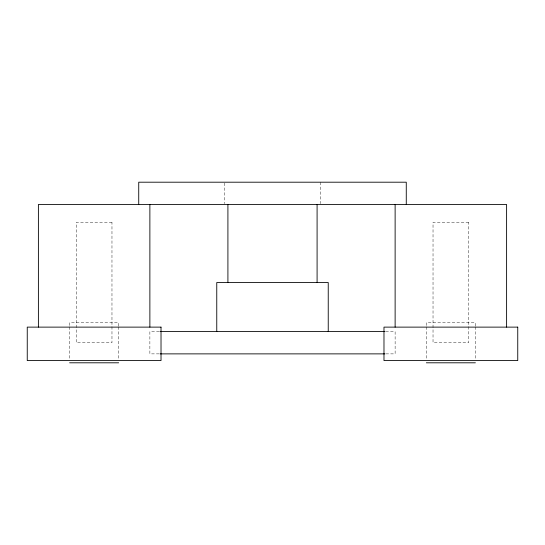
<?xml version="1.0" encoding="UTF-8"?>
<svg xmlns="http://www.w3.org/2000/svg" width="545" height="545" viewBox="0 0 545 545"><rect width="100%" height="100%" fill="white"/><g stroke="black" fill="none" stroke-linecap="round" stroke-linejoin="round"><path stroke-width="0.41" stroke-dasharray="2.73 2.04" d="M159.242 331.585L149.875 331.585L149.875 353.875L159.242 353.875M385.758 331.585L395.125 331.585L395.125 353.875L385.758 353.875M475.39 326.012L475.39 322.667L426.34 322.667L426.34 326.012M475.39 326.843L475.39 359.455M426.34 326.843L426.34 359.455M320.433 182.2L320.433 203.673M224.567 183.031L224.567 203.673M118.66 326.012L118.66 322.667L69.61 322.667L69.61 326.012M118.66 326.843L118.66 359.455M69.61 326.843L69.61 359.455M111.97 222.333L76.3 222.333L76.3 342.73L111.97 342.73L111.97 222.333M468.7 222.333L433.03 222.333L433.03 342.73L468.7 342.73L468.7 222.333"/><path stroke-width="0.82" d="M160.094 331.585L384.906 331.585M160.094 353.875L384.906 353.875M69.61 362.8L118.66 362.8M426.34 362.8L475.39 362.8M506.605 327.123L506.605 204.498L38.395 204.498L38.395 327.123M406.27 204.498L406.27 182.2L138.73 182.2L138.73 204.498M395.125 204.498L395.125 327.123M328.24 331.585L328.24 282.535L216.76 282.535L216.76 331.585M317.088 204.498L317.088 282.535M227.912 204.498L227.912 282.535M149.875 204.498L149.875 327.123M161.02 327.123L27.25 327.123L27.25 360.565L161.02 360.565L161.02 327.123M517.75 327.123L383.98 327.123L383.98 360.565L517.75 360.565L517.75 327.123"/></g></svg>
